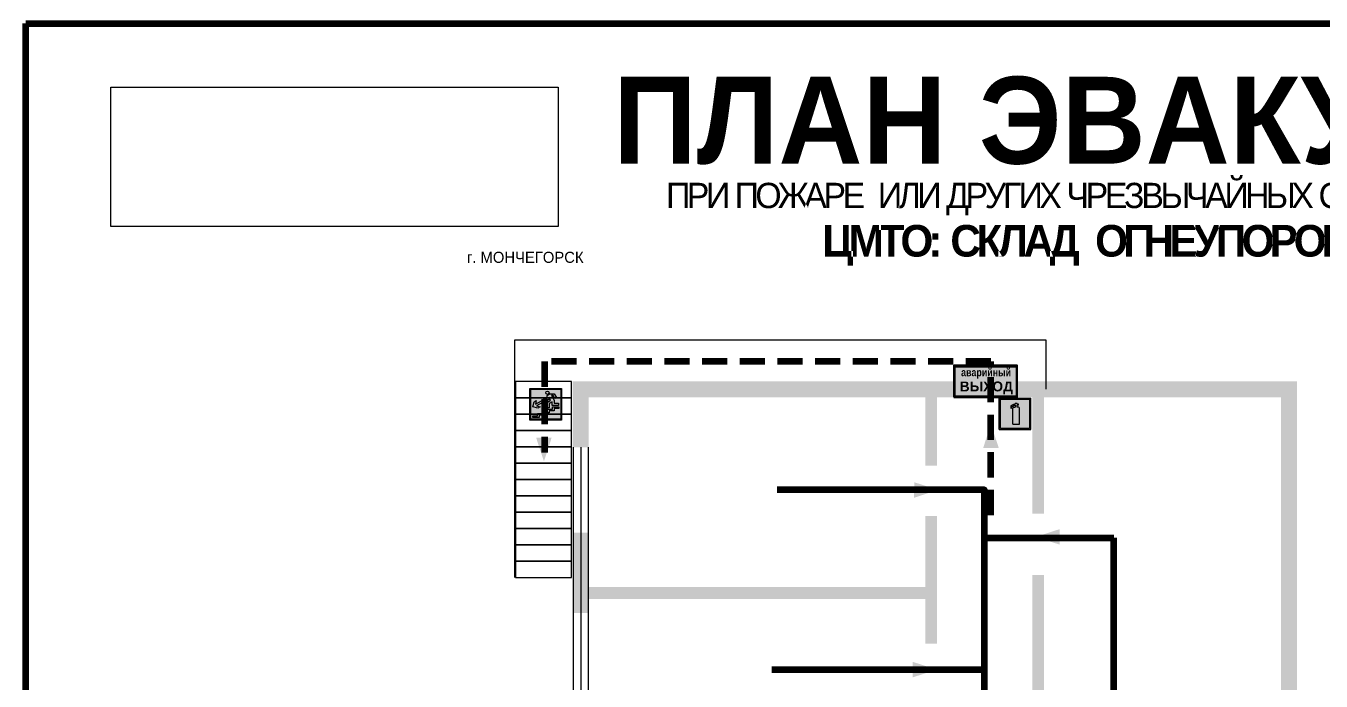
# Model space of a CAD drawing. Header units: millimetres. Extents: x 13810 to 67229, y 12374 to 21950.
# Drawn here: x 39712.7 to 40040.2, y 19710.6 to 19876.4 of the extents above; entities that cross this region are included whole.
import ezdxf

# ---------------------------------------------------------------- set-up
doc = ezdxf.new("R2010")
doc.units = ezdxf.units.MM
doc.linetypes.add('невидимая', pattern=[9.525, 6.35, -3.175])
doc.layers.add('_Equipment', color=252, linetype='Continuous', lineweight=0)
doc.layers.add('План_Штампы', color=7, linetype='Continuous')
doc.styles.add('обычный', font='arial.ttf')
picture_1 = doc.add_image_def('image1.jpg', size_in_pixel=(337, 105))

# ---------------------------------------------------------------- blocks, each defined once
blk = doc.blocks.new('вниз 3')
at = {"lineweight": 0, "true_color": 0xffffff}
h = blk.add_hatch(color=7, dxfattribs=at)
h.dxf.hatch_style = 1
h.paths.add_polyline_path([(40997.5, -4475.69), (40997.25, -4475.28), (40995.76, -4476.15), (40995.97, -4475.23), (40995.39, -4475.56), (40995.05, -4476.83), (40996.33, -4477.17), (40996.91, -4476.83), (40996, -4476.55)], flags=0)
h.paths.add_polyline_path([(40999.81, -4473.95), (41000.22, -4473.95), (41000.64, -4474.67), (41001.03, -4474.43), (41000.46, -4473.49), (41000.42, -4473.49), (40999.43, -4473.49), (40998.68, -4473.92), (40998.68, -4474.57), (40997.88, -4474.57), (40997.88, -4475), (40999.14, -4475), (40999.14, -4474.43), (40999.14, -4474.38), (40999.59, -4475.15), (40998.72, -4475.67), (40998.72, -4477.06), (40999.24, -4477.06), (40999.24, -4475.96), (40999.95, -4475.56), (40999.95, -4476.43), (41001.61, -4476.43), (41001.61, -4475.88), (41000.47, -4475.88), (41000.47, -4475.12)], flags=0)
h.paths.add_polyline_path([(40999.2, -4473.24, 1), (40998.35, -4473.24, 1)], flags=0)
h.paths.add_polyline_path([(41000.46, -4477.26), (41001.69, -4477.26), (41001.69, -4476.84), (41000.03, -4476.84), (41000.03, -4477.39), (40998.78, -4477.39), (40998.78, -4477.95), (40997.53, -4477.95), (40997.53, -4478.5), (40996.29, -4478.5), (40996.29, -4479.06), (40995.05, -4479.06), (40995.05, -4479.48), (40995.29, -4479.48), (40996.72, -4479.48), (40996.72, -4478.92), (40997.97, -4478.92), (40997.97, -4478.36), (40999.2, -4478.36), (40999.2, -4477.81), (41000.46, -4477.81)], flags=0)
h.paths.add_polyline_path([(41002.37, -4472.17), (40994.37, -4472.17), (40994.37, -4480.17), (41002.37, -4480.17)])
h.paths.add_polyline_path([(41002.16, -4479.96), (40994.57, -4479.96), (40994.57, -4472.37), (41002.16, -4472.37)], flags=16)
h.paths.add_polyline_path([(41001.61, -4475.88), (41001.61, -4476.43), (40999.95, -4476.43), (40999.95, -4475.56), (40999.24, -4475.96), (40999.24, -4477.06), (40998.72, -4477.06), (40998.72, -4475.67), (40999.59, -4475.15), (40999.14, -4474.38), (40999.14, -4474.43), (40999.14, -4475), (40997.88, -4475), (40997.88, -4474.57), (40998.68, -4474.57), (40998.68, -4473.92), (40999.43, -4473.49), (41000.42, -4473.49), (41000.46, -4473.49), (41001.03, -4474.43), (41000.64, -4474.67), (41000.22, -4473.95), (40999.81, -4473.95), (41000.47, -4475.12), (41000.47, -4475.88)], flags=0)
h.paths.add_polyline_path([(41001.69, -4476.84), (41001.69, -4477.26), (41000.46, -4477.26), (41000.46, -4477.81), (40999.2, -4477.81), (40999.2, -4478.36), (40997.97, -4478.36), (40997.97, -4478.92), (40996.72, -4478.92), (40996.72, -4479.48), (40995.05, -4479.48), (40995.05, -4479.06), (40996.29, -4479.06), (40996.29, -4478.5), (40997.53, -4478.5), (40997.53, -4477.95), (40998.78, -4477.95), (40998.78, -4477.39), (41000.03, -4477.39), (41000.03, -4476.84)], flags=0)
h.paths.add_polyline_path([(40998.35, -4473.24, -1), (40999.2, -4473.24, -1)], flags=0)
h.paths.add_polyline_path([(40997.5, -4475.69), (40996, -4476.55), (40996.91, -4476.83), (40996.33, -4477.17), (40995.05, -4476.83), (40995.39, -4475.56), (40995.97, -4475.23), (40995.76, -4476.15), (40997.25, -4475.28)], flags=0)
at = {"lineweight": 0}
h = blk.add_hatch(color=126, dxfattribs=at)
h.dxf.hatch_style = 1
h.paths.add_polyline_path([(41002.16, -4472.37), (40994.57, -4472.37), (40994.57, -4479.96), (41002.16, -4479.96)])
h.paths.add_polyline_path([(40995.97, -4475.23), (40995.76, -4476.15), (40997.25, -4475.28), (40997.5, -4475.69), (40996, -4476.55), (40996.91, -4476.83), (40996.33, -4477.17), (40995.05, -4476.83), (40995.39, -4475.56)], flags=16)
h.paths.add_polyline_path([(40997.88, -4474.57), (40998.68, -4474.57), (40998.68, -4473.92), (40999.43, -4473.49), (41000.42, -4473.49), (41000.46, -4473.49), (41001.03, -4474.43), (41000.64, -4474.67), (41000.22, -4473.95), (40999.81, -4473.95), (41000.47, -4475.12), (41000.47, -4475.88), (41001.61, -4475.88), (41001.61, -4476.43), (40999.95, -4476.43), (40999.95, -4475.56), (40999.24, -4475.96), (40999.24, -4477.06), (40998.72, -4477.06), (40998.72, -4475.67), (40999.59, -4475.15), (40999.14, -4474.38), (40999.14, -4474.43), (40999.14, -4475), (40997.88, -4475)], flags=16)
h.paths.add_polyline_path([(40998.35, -4473.24, -1), (40999.2, -4473.24, -1)], flags=16)
h.paths.add_polyline_path([(40997.53, -4477.95), (40998.78, -4477.95), (40998.78, -4477.39), (41000.03, -4477.39), (41000.03, -4476.84), (41001.69, -4476.84), (41001.69, -4477.26), (41000.46, -4477.26), (41000.46, -4477.81), (40999.2, -4477.81), (40999.2, -4478.36), (40997.97, -4478.36), (40997.97, -4478.92), (40996.72, -4478.92), (40996.72, -4479.48), (40995.05, -4479.48), (40995.05, -4479.06), (40996.29, -4479.06), (40996.29, -4478.5), (40997.53, -4478.5)], flags=16)
at = {"lineweight": 0, "true_color": 0xffffff}
h = blk.add_hatch(color=7, dxfattribs=at)
h.dxf.hatch_style = 1
h.paths.add_polyline_path([(40999.2, -4473.24, 1), (40998.35, -4473.24, 1)])
h.paths.add_polyline_path([(40999.81, -4473.95), (41000.22, -4473.95), (41000.64, -4474.67), (41001.03, -4474.43), (41000.46, -4473.49), (41000.42, -4473.49), (40999.43, -4473.49), (40998.68, -4473.92), (40998.68, -4474.57), (40997.88, -4474.57), (40997.88, -4475), (40999.14, -4475), (40999.14, -4474.43), (40999.14, -4474.38), (40999.59, -4475.15), (40998.72, -4475.67), (40998.72, -4477.06), (40999.24, -4477.06), (40999.24, -4475.96), (40999.95, -4475.56), (40999.95, -4476.43), (41001.61, -4476.43), (41001.61, -4475.88), (41000.47, -4475.88), (41000.47, -4475.12)])
h.paths.add_polyline_path([(40999.2, -4477.81), (41000.46, -4477.81), (41000.46, -4477.26), (41001.69, -4477.26), (41001.69, -4476.84), (41000.03, -4476.84), (41000.03, -4477.39), (40998.78, -4477.39), (40998.78, -4477.95), (40997.53, -4477.95), (40997.53, -4478.5), (40996.29, -4478.5), (40996.29, -4479.06), (40995.05, -4479.06), (40995.05, -4479.48), (40995.29, -4479.48), (40996.72, -4479.48), (40996.72, -4478.92), (40997.97, -4478.92), (40997.97, -4478.36), (40999.2, -4478.36)])
h.paths.add_polyline_path([(40997.5, -4475.69), (40997.25, -4475.28), (40995.76, -4476.15), (40995.97, -4475.23), (40995.39, -4475.56), (40995.05, -4476.83), (40996.33, -4477.17), (40996.91, -4476.83), (40996, -4476.55)])
at = {"color": 126, "lineweight": 0}
for points in [[(40994.37, -4472.17), (41002.37, -4472.17), (41002.37, -4480.17), (40994.37, -4480.17)], [(40994.57, -4472.37), (41002.16, -4472.37), (41002.16, -4479.96), (40994.57, -4479.96)]]:
    blk.add_lwpolyline(points, close=True, dxfattribs=at)
for points in [[(40995.05, -4476.83), (40995.39, -4475.56), (40995.97, -4475.23), (40995.76, -4476.15), (40997.25, -4475.28), (40997.5, -4475.69), (40996, -4476.55), (40996.91, -4476.83), (40996.33, -4477.17), (40995.05, -4476.83)], [(40999.14, -4474.43), (40999.14, -4475), (40997.88, -4475), (40997.88, -4474.57), (40998.68, -4474.57), (40998.68, -4473.92), (40999.43, -4473.49), (41000.42, -4473.49), (41000.46, -4473.49), (41001.03, -4474.43), (41000.64, -4474.67), (41000.22, -4473.95), (40999.81, -4473.95), (41000.47, -4475.12), (41000.47, -4475.88), (41001.61, -4475.88), (41001.61, -4476.43), (40999.95, -4476.43), (40999.95, -4475.56), (40999.24, -4475.96), (40999.24, -4477.06), (40998.72, -4477.06), (40998.72, -4475.67), (40999.59, -4475.15), (40999.14, -4474.38), (40999.14, -4474.43)], [(40995.29, -4479.48), (40995.05, -4479.48), (40995.05, -4479.06), (40996.29, -4479.06), (40996.29, -4478.5), (40997.53, -4478.5), (40997.53, -4477.95), (40998.78, -4477.95), (40998.78, -4477.39), (41000.03, -4477.39), (41000.03, -4476.84), (41001.69, -4476.84), (41001.69, -4477.26), (41000.46, -4477.26), (41000.46, -4477.81), (40999.2, -4477.81), (40999.2, -4478.36), (40997.97, -4478.36), (40997.97, -4478.92), (40996.72, -4478.92), (40996.72, -4479.48), (40995.05, -4479.48)]]:
    blk.add_lwpolyline(points, dxfattribs=at)
blk.add_circle((40998.77, -4473.24), 0.426, dxfattribs=at)
blk = doc.blocks.new('A$C41C009D9')
at = {"true_color": 0xffffff}
blk.add_hatch(color=7, dxfattribs=at).paths.add_polyline_path([(0, 8), (-16, 8), (-16, 0), (0, 0)])
h = blk.add_hatch(color=126)
h.dxf.hatch_style = 1
h.paths.add_polyline_path([(-15.8, 7.8), (-15.8, 0.2), (-0.2, 0.2), (-0.2, 7.8)])
at = {"color": 126}
for points in [[(-16, 0), (0, 0), (0, 8), (-16, 8)], [(-16, 0), (0, 0), (0, 8), (-16, 8)], [(-15.8, 7.8), (-0.2, 7.8), (-0.2, 0.2), (-15.8, 0.2)]]:
    blk.add_lwpolyline(points, close=True, dxfattribs=at)
at = {"color": 7, "true_color": 0xffffff, "insert": (-15.8, 7.3), "char_height": 2.5, "width": 15.5999, "attachment_point": 1, "style": 'обычный'}
blk.add_mtext('\\pi1.6133;{\\fArial|b1|i0|c204|p34;\\H0.8x;\\W0.8;аварийный\\H1.25x;\\W1;\\P\\pi1.2327;ВЫХОД}', dxfattribs=at)
blk = doc.blocks.new('A$C3AD82952')
at = {"true_color": 0xf5f5ff}
h = blk.add_hatch(color=7, dxfattribs=at)
h.dxf.hatch_style = 1
h.paths.add_polyline_path([(8.21, 8.73, 0.414214), (7.89, 9.05), (7.22, 9.05), (7.22, 9.92), (7.59, 9.92, 1), (7.57, 10.36), (7.22, 10.36), (7.22, 10.6), (6.43, 10.6), (6.43, 10.36), (6.01, 10.36), (4.74, 9.59), (4.74, 8.69), (4.98, 8.73), (4.98, 9.26), (6.12, 9.91), (6.43, 9.91), (6.43, 9.05), (5.76, 9.05, 0.414214), (5.44, 8.73), (5.44, 2.2), (8.21, 2.2)], flags=0)
h.paths.add_polyline_path([(12.8, 12.8), (0, 12.8), (0, 0), (12.8, 0)])
h.paths.add_polyline_path([(0.51, 12.29), (12.29, 12.29), (12.29, 0.51), (0.51, 0.51)], flags=16)
h.paths.add_polyline_path([(4.74, 9.59), (6.01, 10.36), (6.43, 10.36), (6.43, 10.6), (7.22, 10.6), (7.22, 10.36), (7.59, 10.36, -0.94586), (7.59, 9.92), (7.22, 9.92), (7.22, 9.05), (7.89, 9.05, -0.414214), (8.21, 8.73), (8.21, 2.2), (5.44, 2.2), (5.44, 8.73, -0.414214), (5.76, 9.05), (6.43, 9.05), (6.43, 9.91), (6.12, 9.91), (4.98, 9.26), (4.98, 8.73), (4.74, 8.69)], flags=0)
h = blk.add_hatch(color=242)
h.dxf.hatch_style = 1
h.paths.add_polyline_path([(12.29, 12.29), (0.51, 12.29), (0.51, 0.51), (12.29, 0.51)])
h.paths.add_polyline_path([(4.74, 8.69), (4.74, 9.59), (6.01, 10.36), (6.43, 10.36), (6.43, 10.6), (7.22, 10.6), (7.22, 10.36), (7.59, 10.36, -0.94586), (7.59, 9.92), (7.22, 9.92), (7.22, 9.05), (7.89, 9.05, -0.414214), (8.21, 8.73), (8.21, 2.2), (5.44, 2.2), (5.44, 8.73, -0.414214), (5.76, 9.05), (6.43, 9.05), (6.43, 9.91), (6.12, 9.91), (4.98, 9.26), (4.98, 8.73)], flags=16)
h = blk.add_hatch(color=7, dxfattribs=at)
h.dxf.hatch_style = 1
h.paths.add_polyline_path([(8.21, 8.73, 0.414214), (7.89, 9.05), (7.22, 9.05), (7.22, 9.92), (7.59, 9.92, 1), (7.57, 10.36), (7.22, 10.36), (7.22, 10.6), (6.43, 10.6), (6.43, 10.36), (6.01, 10.36), (4.74, 9.59), (4.74, 8.69), (4.98, 8.73), (4.98, 9.26), (6.12, 9.91), (6.43, 9.91), (6.43, 9.05), (5.76, 9.05, 0.414214), (5.44, 8.73), (5.44, 2.2), (8.21, 2.2)])
at = {"color": 242, "lineweight": 5}
for p, q in [((0, 0), (0, 12.8)), ((0, 12.8), (12.8, 12.8)), ((7.22, 10.6), (6.43, 10.6)), ((6.43, 10.6), (6.43, 10.36)), ((7.22, 10.36), (7.22, 10.6)), ((12.8, 0), (12.8, 12.8)), ((6.01, 10.36), (4.74, 9.59)), ((4.74, 9.59), (4.74, 8.69)), ((4.74, 8.69), (4.98, 8.73)), ((4.98, 9.26), (6.12, 9.91)), ((4.98, 8.73), (4.98, 9.26)), ((5.44, 2.2), (5.44, 8.73)), ((5.76, 9.05), (6.43, 9.05)), ((6.01, 10.36), (6.43, 10.36)), ((6.12, 9.91), (6.43, 9.91)), ((6.43, 9.91), (6.43, 9.05)), ((7.59, 10.36), (7.22, 10.36)), ((7.22, 9.05), (7.22, 9.92)), ((7.59, 9.92), (7.22, 9.92)), ((7.89, 9.05), (7.22, 9.05)), ((8.21, 2.2), (8.21, 8.73)), ((0, 0), (12.8, 0)), ((5.44, 2.2), (8.21, 2.2))]:
    blk.add_line(p, q, dxfattribs=at)
blk.add_lwpolyline([(0.51, 12.29), (12.29, 12.29), (12.29, 0.51), (0.51, 0.51)], close=True, dxfattribs=at)
for centre, radius, start, end in [((5.76, 8.73), 0.32, 90, 180), ((7.58, 10.14), 0.223, 273.1875, 86.8125), ((7.89, 8.73), 0.32, 0, 90)]:
    blk.add_arc(centre, radius, start, end, dxfattribs=at)

msp = doc.modelspace()

# ---------------------------------------------------------------- linework, layer by layer
at = {"color": 2, "lineweight": 100}
msp.add_lwpolyline([(39712.67, 19876.99), (40312.67, 19876.99), (40312.67, 19481.99), (39712.67, 19481.99)], close=True, dxfattribs=at)
at = {"lineweight": 0}
for points in [[(39970.62, 19784.5), (39970.62, 19796.84), (39836.18, 19796.84), (39836.18, 19736.79)], [(39851.04, 19769.79), (39851.04, 19526.26)], [(39852.96, 19769.74), (39852.96, 19526.2)], [(39854.86, 19769.75), (39854.86, 19526.22)]]:
    msp.add_lwpolyline(points, dxfattribs=at)
at = {"color": 126, "linetype": 'невидимая', "lineweight": 100, "true_color": 0x008754}
msp.add_lwpolyline([(39956.67, 19752.6), (39956.67, 19791.44), (39843.77, 19791.44), (39843.77, 19768.4)], dxfattribs=at)
at = {"lineweight": 0}
for points in [[(39850.64, 19786.4), (39836.44, 19786.4), (39836.44, 19782.27), (39850.64, 19782.27)], [(39850.64, 19782.27), (39836.44, 19782.27), (39836.44, 19778.13), (39850.64, 19778.13)], [(39850.64, 19778.13), (39836.44, 19778.13), (39836.44, 19774), (39850.64, 19774)], [(39850.64, 19774), (39836.44, 19774), (39836.44, 19769.86), (39850.64, 19769.86)], [(39850.64, 19769.86), (39836.44, 19769.86), (39836.44, 19765.72), (39850.64, 19765.72)], [(39850.64, 19765.72), (39836.44, 19765.72), (39836.44, 19761.59), (39850.64, 19761.59)], [(39850.64, 19761.59), (39836.44, 19761.59), (39836.44, 19757.45), (39850.64, 19757.45)], [(39850.64, 19757.45), (39836.44, 19757.45), (39836.44, 19753.32), (39850.64, 19753.32)], [(39850.64, 19753.32), (39836.44, 19753.32), (39836.44, 19749.18), (39850.64, 19749.18)], [(39850.64, 19749.18), (39836.44, 19749.18), (39836.44, 19745.04), (39850.64, 19745.04)], [(39850.64, 19745.04), (39836.44, 19745.04), (39836.44, 19740.91), (39850.64, 19740.91)], [(39850.64, 19740.91), (39836.44, 19740.91), (39836.44, 19736.77), (39850.64, 19736.77)]]:
    msp.add_lwpolyline(points, close=True, dxfattribs=at)
at = {"lineweight": 100, "const_width": 4}
for points in [[(39959.68, 19784.41), (40032.05, 19784.41), (40032.05, 19517.91), (39852.96, 19517.91), (39852.96, 19535.07)], [(39852.96, 19769.74), (39852.96, 19784.41), (39947.05, 19784.41)], [(39852.96, 19727.78), (39852.96, 19748.15)]]:
    msp.add_lwpolyline(points, dxfattribs=at)
at = {"lineweight": 0, "const_width": 3}
for points in [[(39941.57, 19765.12), (39941.57, 19783.96)], [(39968.62, 19784.27), (39968.62, 19752.93)], [(39941.57, 19720.05), (39941.57, 19752.37)], [(39968.62, 19737.39), (39968.62, 19724.7)], [(39968.62, 19737.39), (39968.62, 19611.32), (40031.57, 19611.32), (39985.56, 19611.32), (39985.56, 19603.62)], [(39941.57, 19732.85), (39854.3, 19732.85)]]:
    msp.add_lwpolyline(points, dxfattribs=at)
at = {"color": 126, "lineweight": 100, "true_color": 0x008754}
for points in [[(39955.05, 19746.85), (39955.05, 19758.98), (39902.62, 19758.98)], [(39955.05, 19718.46), (39955.05, 19746.85), (39987.72, 19746.85)], [(39955.05, 19597.75), (39955.05, 19718.46), (39955.05, 19718.46)], [(39955.05, 19713.42), (39901.25, 19713.42)]]:
    msp.add_lwpolyline(points, dxfattribs=at)
at = {"layer": '_Equipment', "color": 126, "lineweight": 100, "true_color": 0x008754}
msp.add_lwpolyline([(39987.72, 19644.81), (39987.72, 19746.85)], dxfattribs=at)
at = {"layer": 'План_Штампы', "color": 126, "true_color": 0x008754}
for points in [[(39958.65, 19769.59), (39954.72, 19769.6), (39956.67, 19775.64)], [(39841.67, 19772.21), (39845.61, 19772.2), (39843.66, 19766.16)], [(39937.26, 19756.98), (39937.27, 19760.91), (39943.3, 19758.96)], [(39974.07, 19749.04), (39974.06, 19745.11), (39968.02, 19747.06)], [(39936.9, 19711.51), (39936.91, 19715.44), (39942.95, 19713.49)]]:
    msp.add_solid(points, dxfattribs=at)

# ---------------------------------------------------------------- block references
msp.add_blockref('A$C41C009D9', (39963.33, 19782.43))
at = {"color": 126, "true_color": 0x008754}
msp.add_blockref('вниз 3', (-1154.24, 24256.79), dxfattribs=at)
at = {"xscale": 0.625, "yscale": 0.625, "zscale": 0.625}
msp.add_blockref('A$C3AD82952', (39958.78, 19774.22), dxfattribs=at)

# ---------------------------------------------------------------- texts
at = {"lineweight": 0, "style": 'обычный'}
for s, insert, char_height, width, attachment_point in [('{\\fProxima Nova Rg|b1|i0|c204|p2;ПЛАН ЭВАКУАЦИИ}', (39861.17, 19863.52), 22, 493.8901, 1), ('\\pi-8.4,l8.4,t8.4;{\\fProxima Nova Rg|b0|i0|c204|p2;г. МОНЧЕГОРСК\\H1.1997x; }', (39838.92, 19817.81), 2.8, 126.6484, 5)]:
    msp.add_mtext(s, dxfattribs=dict(at, insert=insert, char_height=char_height, width=width, attachment_point=attachment_point))
at = {"color": 0, "lineweight": 0, "insert": (40012.01, 19836.86), "char_height": 8, "width": 449.2158, "attachment_point": 5, "style": 'обычный'}
msp.add_mtext('{\\fArial Black|b1|i0|c204|p34;\\H2x;\\T0.85;  \\fArial Narrow|b0|i0|c204|p34;\\H0.8x;\\W0.9;\\P\\fProxima Nova Rg|b0|i0|c204|p2;\\H0.5x;\\W1;\\C256;ПРИ ПОЖАРЕ  ИЛИ ДРУГИХ ЧРЕЗВЫЧАЙНЫХ СИТУАЦИЯХ  ИЗ ПОМЕЩЕНИЙ \\fProxima Nova Rg|b1|i0|c204|p2;\\H1.25x;\\PЦМТО: \\fProxima Nova Rg|b1|i0|c0|p2;C\\fProxima Nova Rg|b1|i0|c204|p2;КЛАД \\fProxima Nova Rg|b1|i0|c0|p2; \\fProxima Nova Rg|b1|i0|c204|p2;ОГНЕУПОРОВ  АБК  2 ЭТАЖ}', dxfattribs=at)

# ---------------------------------------------------------------- pictures from other files: only their frames are drawn
at = {"color": 7, "lineweight": 0, "true_color": 0xf5f5ff}
image = msp.add_image(picture_1, insert=(39734.16, 19825.67), size_in_units=(113.11, 35.24), dxfattribs=at)
image.dxf.flags = 7

doc.saveas('drawing.dxf')
